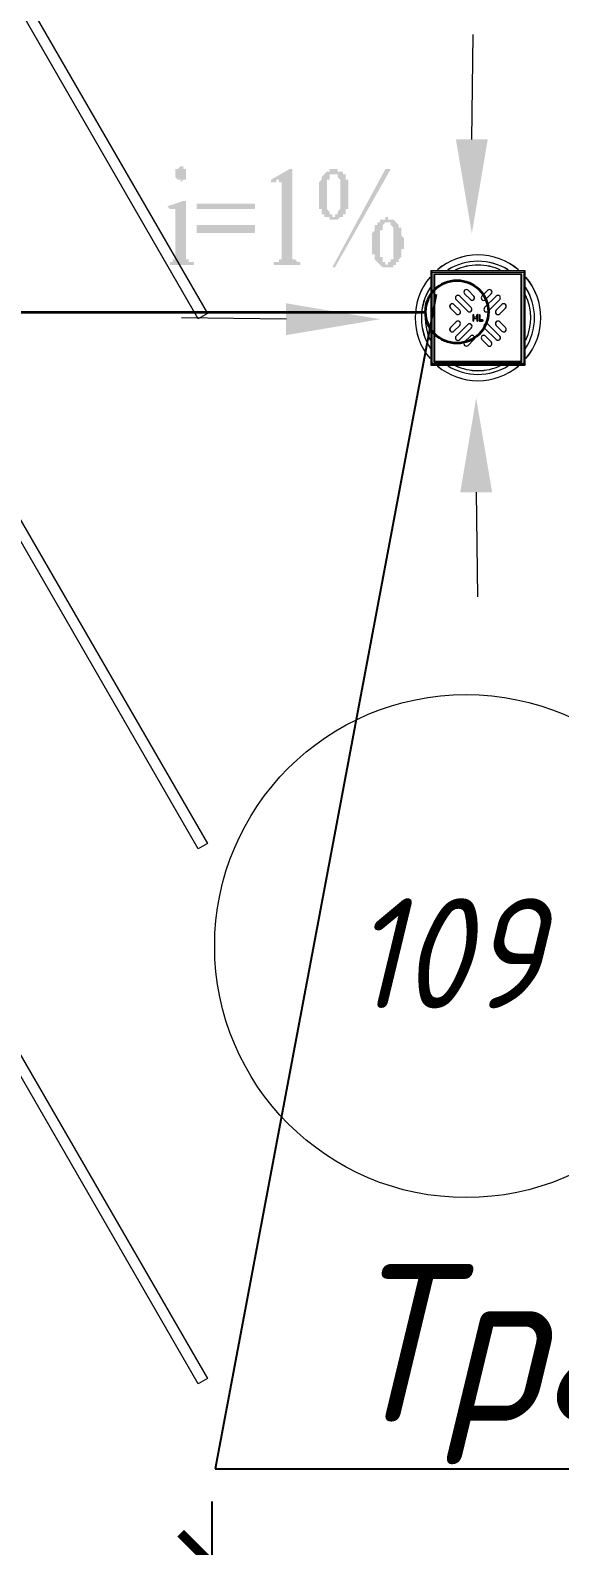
# Model space of a CAD drawing. Header units: millimetres. Extents: x -10178924 to 11692288, y -947381 to 58396.
# Drawn here: x 845521 to 846363, y -910419 to -908009 of the extents above; entities that cross this region are included whole.
import ezdxf
from ezdxf import colors
from ezdxf.entities.mleader import LeaderData, LeaderLine
from ezdxf.math import Vec2, Vec3

# ---------------------------------------------------------------- set-up
doc = ezdxf.new("R2010")
doc.units = ezdxf.units.MM
for name, color, linetype, lineweight in [('_0', 7, 'Continuous', 25), ('Medium Lines', 7, 'Continuous', 9), ('ВК_ К1', 24, 'Continuous', 35), ('Двери', 7, 'Continuous', 9), ('К1ку', 244, 'Continuous', 35), ('Сантехника', 7, 'Continuous', 18), ('Сантехнические приборы', 7, 'Continuous', 9), ('Трубопроводы', 7, 'Continuous', 18)]:
    doc.layers.add(name, color=color, linetype=linetype, lineweight=lineweight)
doc.layers.add('PDF _Марки помещений', color=5, linetype='Continuous')
doc.layers.add('ВК_Выноски', color=7, linetype='Continuous')
doc.styles.add('ISOCPEUR', font='isocpeui.ttf', dxfattribs={"width": 0.9})
doc.styles.add('Текст_М100', font='GOST_Common Italic.ttf', dxfattribs={"height": 250})
doc.dimstyles.new('Размеры_М100', dxfattribs={"dimtxt": 250, "dimasz": 100, "dimexe": 100, "dimexo": 100, "dimgap": 100, "dimtad": 1, "dimrnd": 5, "dimtxsty": 'Текст_М100', "dimblk": 'ARCHTICK', "dimcen": 250, "dimdle": 100, "dimadec": 0, "dimazin": 2, "dimtfac": 1, "dimtmove": 1, "dimatfit": 3, "dimfxl": 1, "dimarcsym": 0})

# ---------------------------------------------------------------- blocks, each defined once
blk = doc.blocks.new('_None')
blk = doc.blocks.new('СНП_Трап с  вертикальным выпуском_ с горизонтальным выпуском_HL - DN50-V261-Этаж 01_Пищеблок')
at = {"layer": 'Сантехника'}
for p, q in [((-75, 75), (-75, -75)), ((-72.9, 72.9), (-75, 75)), ((75, 75), (-75, 75)), ((-72.9, -72.9), (-72.9, 72.9)), ((-72.9, 72.9), (72.9, 72.9)), ((75, 75), (72.9, 72.9)), ((72.9, 72.9), (72.9, -72.9)), ((75, -75), (75, 75)), ((-70, 70), (-70, -70)), ((-70, 70), (70, 70)), ((69, 69), (-69, 69)), ((-69, 69), (-69, -69)), ((69, -69), (69, 69)), ((70, -70), (70, 70)), ((-70, -70), (70, -70)), ((-69, -69), (69, -69)), ((-75, -75), (-72.9, -72.9)), ((-75, -75), (75, -75)), ((72.9, -72.9), (-72.9, -72.9)), ((75, -75), (72.9, -72.9))]:
    blk.add_line(p, q, dxfattribs=at)
for radius, start, end in [(100, 90, 130), (100, 50, 90), (90, 90, 122.25), (84, 90, 115.3943), (90, 57.75, 90), (84, 64.6057, 90), (100, 139.6052, 220.3948), (90, 147.0711, 212.9289), (90, 327.0711, 32.9289), (100, 319.6052, 40.3948), (84, 154.5178, 204.8153), (84, 335.1847, 25.4822), (100, 230, 270), (90, 237.75, 270), (84, 244.6057, 270), (84, 270, 295.3943), (90, 270, 302.25), (100, 270, 310)]:
    blk.add_arc((0, 0), radius, start, end, dxfattribs=at)
at = {"layer": 'Трубопроводы'}
for p, q in [((-34.6, 29), (-16.3, 10.6)), ((-10.6, 16.3), (-29, 34.6)), ((-21.2, 38.2), (-12, 29)), ((-6.4, 34.6), (-15.6, 43.8)), ((15.6, 43.8), (6.4, 34.6)), ((29, 34.6), (10.6, 16.3)), ((12, 29), (21.2, 38.2)), ((16.3, 10.6), (34.6, 29)), ((-43.8, 15.6), (-34.6, 6.4)), ((-29, 12), (-38.2, 21.2)), ((38.2, 21.2), (29, 12)), ((34.6, 6.4), (43.8, 15.6)), ((-43.8, -15.6), (-34.6, -6.4)), ((-29, -12), (-38.2, -21.2)), ((-34.6, -29), (-16.3, -10.6)), ((-10.6, -16.3), (-29, -34.6)), ((29, -34.6), (10.6, -16.3)), ((16.3, -10.6), (34.6, -29)), ((38.2, -21.2), (29, -12)), ((34.6, -6.4), (43.8, -15.6)), ((-21.2, -38.2), (-12, -29)), ((-6.4, -34.6), (-15.6, -43.8)), ((15.6, -43.8), (6.4, -34.6)), ((12, -29), (21.2, -38.2))]:
    blk.add_line(p, q, dxfattribs=at)
at = {"layer": 'Трубопроводы', "lineweight": 9}
for p, q in [((-8.2, 4.2), (-8.2, -4.3)), ((-6.4, 1.6), (-6.4, 4.2)), ((-2.7, 0.9), (-5.7, 0.9)), ((-1.9, 1.6), (-1.9, 4.2)), ((-0.2, -4.3), (-0.2, 4.2)), ((1.7, 4.2), (1.7, -4.3)), ((3.4, -2.5), (3.4, 4.2)), ((-6.4, -4.3), (-6.4, -1.6)), ((-5.7, -0.9), (-2.7, -0.9)), ((-1.9, -1.6), (-1.9, -4.3)), ((2.4, -5), (7.4, -5)), ((7.4, -3.2), (4.2, -3.2))]:
    blk.add_line(p, q, dxfattribs=at)
at = {"layer": 'Трубопроводы'}
for centre, start, end in [((-31.8, 31.8), 45, 225), ((-18.4, 41), 45, 225), ((-9.2, 31.8), 225, 45), ((9.2, 31.8), 135, 315), ((18.4, 41), 315, 135), ((31.8, 31.8), 315, 135), ((-41, 18.4), 45, 225), ((-31.8, 9.2), 225, 45), ((-13.4, 13.4), 225, 45), ((13.4, 13.4), 135, 315), ((31.8, 9.2), 135, 315), ((41, 18.4), 315, 135), ((-41, -18.4), 135, 315), ((-31.8, -9.2), 315, 135), ((-13.4, -13.4), 315, 135), ((13.4, -13.4), 45, 225), ((31.8, -9.2), 45, 225), ((41, -18.4), 225, 45), ((-31.8, -31.8), 135, 315), ((-18.4, -41), 135, 315), ((-9.2, -31.8), 315, 135), ((9.2, -31.8), 45, 225), ((18.4, -41), 225, 45), ((31.8, -31.8), 225, 45)]:
    blk.add_arc(centre, 4, start, end, dxfattribs=at)
at = {"layer": 'Трубопроводы', "lineweight": 9}
for centre, radius, start, end in [((-7.3, 4.2), 0.875, 0, 180), ((-5.7, 1.6), 0.75, 180, 270), ((-2.7, 1.6), 0.75, 270, 360), ((-1, 4.2), 0.875, 0, 180), ((2.5, 4.2), 0.875, 0, 180), ((-7.3, -4.3), 0.875, 180, 360), ((-5.7, -1.6), 0.75, 90, 180), ((-2.7, -1.6), 0.75, 0, 90), ((-1, -4.3), 0.875, 180, 360), ((2.4, -4.3), 0.75, 180, 270), ((4.2, -2.5), 0.75, 180, 270), ((7.4, -4.1), 0.875, 270, 90)]:
    blk.add_arc(centre, radius, start, end, dxfattribs=at)
blk = doc.blocks.new('_ArchTick')
at = {"color": 0, "linetype": 'ByBlock', "const_width": 0.15}
blk.add_lwpolyline([(-0.5, -0.5), (0.5, 0.5)], dxfattribs=at)
blk = doc.blocks.new('*D2464')
at = {"layer": '_0', "color": 0, "lineweight": -2, "ltscale": 0.1, "transparency": 16777216}
for p, q in [((12028.6, -38456.5), (12028.6, -36058.1)), ((11277.5, -36158.1), (12128.6, -36158.1)), ((11277.5, -38356.5), (12128.6, -38356.5))]:
    blk.add_line(p, q, dxfattribs=at)
at = {"layer": 'Defpoints', "color": 0, "ltscale": 0.1, "transparency": 16777216}
for p in [(11177.5, -36158.1), (12028.6, -36158.1), (11177.5, -38356.5)]:
    blk.add_point(p, dxfattribs=at)
at = {"layer": '_0', "color": 0, "lineweight": -2, "ltscale": 0.1, "transparency": 16777216, "xscale": 100, "yscale": 100, "zscale": 100}
for p, rotation in [((12028.6, -36158.1), 90), ((12028.6, -38356.5), 270)]:
    blk.add_blockref('_ArchTick', p, dxfattribs=dict(at, rotation=rotation))
at = {"layer": '_0', "color": 0, "lineweight": 9, "ltscale": 0.1, "transparency": 16777216, "insert": (11803.6, -37257.3), "char_height": 250, "attachment_point": 5, "rotation": 90, "style": 'Текст_М100'}
blk.add_mtext('2195', dxfattribs=at)
blk = doc.blocks.new('AC-Дверь-ОднопольнаяГОСТ 30970-2014 - ДПМ Оп Г 2000-700 Л с_т-3113739-1 этаж')
at = {"layer": 'Medium Lines'}
for p, q in [((-234.3, 330), (-242.7, 315.4)), ((-242.7, 315.4), (311.5, -4.6)), ((320, 10), (-234.3, 330)), ((-370, 10), (-370, -20)), ((-350, 10), (-370, 10)), ((-320, 10), (-350, 10)), ((-350, 10), (-350, -20)), ((-350, -20), (-350, 10)), ((-320, -10), (-320, 10)), ((311.5, -4.6), (320, 10)), ((350, 10), (320, 10)), ((320, 10), (320, -10)), ((350, -20), (350, 10)), ((370, 10), (350, 10)), ((350, 10), (350, -20)), ((370, -20), (370, 10)), ((-370, -20), (-350, -20)), ((-350, -20), (-310, -20)), ((-310, -10), (-320, -10)), ((-310, -20), (-310, -10)), ((320, -10), (310, -10)), ((310, -10), (310, -20)), ((310, -20), (350, -20)), ((350, -20), (370, -20))]:
    blk.add_line(p, q, dxfattribs=at)
blk = doc.blocks.new('A$Cad086cf1')
at = {"layer": 'Сантехнические приборы', "true_color": 0x636466, "transparency": 33554559}
h = blk.add_hatch(color=251, dxfattribs=at)
h.paths.add_polyline_path([(11978.554, -33934.21), (11982.787, -33934.21), (11982.787, -33938.444), (11982.787, -33938.444), (11987.021, -33938.444), (11987.021, -33938.444), (11987.021, -33942.677), (11987.021, -33942.677), (11987.021, -33946.91), (11987.021, -33946.91), (11987.021, -33951.144), (11987.021, -33951.144), (11987.021, -33955.377), (11982.787, -33955.377), (11982.787, -33955.377), (11982.787, -33955.377), (11978.554, -33959.61), (11978.554, -33959.61), (11978.554, -33955.377), (11974.321, -33955.377), (11974.321, -33955.377), (11974.321, -33955.377), (11974.321, -33955.377), (11970.087, -33951.144), (11970.087, -33951.144), (11970.087, -33946.91), (11970.087, -33946.91), (11970.087, -33946.91), (11970.087, -33942.677), (11970.087, -33942.677), (11970.087, -33938.444), (11974.321, -33938.444), (11974.321, -33938.444), (11974.321, -33938.444), (11974.321, -33938.444), (11978.554, -33934.21), (11978.554, -33934.21)], flags=0)
h.paths.add_polyline_path([(11987.021, -33989.244), (11987.021, -34065.444), (11987.021, -34069.678), (11987.021, -34073.911), (11987.021, -34073.911), (11987.021, -34078.145), (11987.021, -34078.145), (11987.021, -34078.145), (11987.021, -34082.378), (11991.254, -34082.378), (11991.254, -34082.378), (11991.254, -34086.611), (11991.254, -34086.611), (11995.487, -34086.611), (11995.487, -34086.611), (11999.721, -34086.611), (11999.721, -34090.845), (11961.62, -34090.845), (11961.62, -34086.611), (11961.62, -34086.611), (11965.854, -34086.611), (11965.854, -34086.611), (11965.854, -34082.378), (11965.854, -34082.378), (11970.087, -34082.378), (11970.087, -34082.378), (11970.087, -34078.145), (11970.087, -34078.145), (11970.087, -34078.145), (11970.087, -34073.911), (11970.087, -34073.911), (11970.087, -34069.678), (11970.087, -34065.444), (11970.087, -34027.344), (11970.087, -34027.344), (11970.087, -34023.111), (11970.087, -34018.877), (11970.087, -34018.877), (11970.087, -34014.644), (11970.087, -34014.644), (11970.087, -34010.411), (11970.087, -34010.411), (11970.087, -34010.411), (11970.087, -34006.177), (11970.087, -34006.177), (11970.087, -34001.944), (11970.087, -34001.944), (11965.854, -34001.944), (11965.854, -34001.944), (11965.854, -34001.944), (11965.854, -34001.944), (11961.62, -34001.944), (11961.62, -34001.944), (11961.62, -34001.944), (11957.387, -33997.711), (11982.787, -33989.244)], flags=0)
blk.add_hatch(color=251, dxfattribs=at).paths.add_polyline_path([(12122.488, -33955.377), (12152.122, -33938.444), (12156.355, -33938.444), (12156.355, -34065.444), (12156.355, -34065.444), (12156.355, -34069.678), (12156.355, -34073.911), (12156.355, -34073.911), (12156.355, -34078.145), (12156.355, -34078.145), (12156.355, -34078.145), (12156.355, -34082.378), (12156.355, -34082.378), (12160.588, -34082.378), (12160.588, -34082.378), (12160.588, -34082.378), (12164.822, -34086.611), (12164.822, -34086.611), (12164.822, -34086.611), (12169.055, -34086.611), (12169.055, -34086.611), (12169.055, -34090.845), (12126.722, -34090.845), (12126.722, -34086.611), (12126.722, -34086.611), (12130.955, -34086.611), (12130.955, -34086.611), (12135.188, -34086.611), (12135.188, -34082.378), (12135.188, -34082.378), (12135.188, -34082.378), (12139.422, -34082.378), (12139.422, -34082.378), (12139.422, -34078.145), (12139.422, -34078.145), (12139.422, -34078.145), (12139.422, -34073.911), (12139.422, -34073.911), (12139.422, -34069.678), (12139.422, -34069.678), (12139.422, -34065.444), (12139.422, -34065.444), (12139.422, -33985.011), (12139.422, -33980.777), (12139.422, -33976.544), (12139.422, -33976.544), (12139.422, -33972.311), (12139.422, -33972.311), (12139.422, -33968.077), (12139.422, -33968.077), (12139.422, -33963.844), (12139.422, -33963.844), (12139.422, -33963.844), (12139.422, -33959.61), (12139.422, -33959.61), (12139.422, -33959.61), (12135.188, -33959.61), (12135.188, -33955.377), (12135.188, -33955.377), (12130.955, -33955.377), (12130.955, -33959.61), (12130.955, -33959.61), (12126.722, -33959.61), (12126.722, -33959.61), (12122.488, -33959.61)])
h = blk.add_hatch(color=251, dxfattribs=at)
h.paths.add_polyline_path([(12312.989, -33938.444), (12224.089, -34095.078), (12219.855, -34095.078), (12304.523, -33938.444)], flags=0)
h.paths.add_polyline_path([(12224.089, -33938.444), (12224.089, -33938.444), (12224.089, -33938.444), (12228.322, -33938.444), (12228.322, -33942.677), (12232.556, -33942.677), (12232.556, -33942.677), (12232.556, -33942.677), (12236.789, -33942.677), (12236.789, -33946.91), (12236.789, -33946.91), (12241.022, -33946.91), (12241.022, -33951.144), (12241.022, -33951.144), (12241.022, -33955.377), (12241.022, -33955.377), (12245.256, -33955.377), (12245.256, -33959.61), (12245.256, -33959.61), (12245.256, -33963.844), (12245.256, -33963.844), (12245.256, -33968.077), (12245.256, -33968.077), (12245.256, -33972.311), (12245.256, -33972.311), (12245.256, -33976.544), (12245.256, -33976.544), (12245.256, -33980.777), (12245.256, -33980.777), (12245.256, -33985.011), (12245.256, -33985.011), (12245.256, -33989.244), (12245.256, -33993.477), (12245.256, -33993.477), (12245.256, -33997.711), (12245.256, -33997.711), (12245.256, -33997.711), (12245.256, -34001.944), (12241.022, -34001.944), (12241.022, -34006.177), (12241.022, -34006.177), (12241.022, -34006.177), (12241.022, -34010.411), (12236.789, -34010.411), (12236.789, -34010.411), (12236.789, -34014.644), (12232.556, -34014.644), (12232.556, -34014.644), (12232.556, -34014.644), (12228.322, -34018.877), (12228.322, -34018.877), (12228.322, -34018.877), (12224.089, -34018.877), (12224.089, -34018.877), (12224.089, -34018.877), (12219.855, -34018.877), (12219.855, -34018.877), (12215.622, -34018.877), (12215.622, -34018.877), (12215.622, -34014.644), (12211.389, -34014.644), (12211.389, -34014.644), (12211.389, -34014.644), (12207.155, -34014.644), (12207.155, -34010.411), (12207.155, -34010.411), (12202.922, -34010.411), (12202.922, -34006.177), (12202.922, -34006.177), (12202.922, -34001.944), (12202.922, -34001.944), (12198.689, -34001.944), (12198.689, -33997.711), (12198.689, -33997.711), (12198.689, -33993.477), (12198.689, -33993.477), (12198.689, -33989.244), (12198.689, -33989.244), (12198.689, -33985.011), (12198.689, -33985.011), (12198.689, -33980.777), (12198.689, -33980.777), (12198.689, -33976.544), (12198.689, -33976.544), (12198.689, -33972.311), (12198.689, -33972.311), (12198.689, -33968.077), (12198.689, -33968.077), (12198.689, -33963.844), (12198.689, -33963.844), (12198.689, -33959.61), (12198.689, -33959.61), (12202.922, -33955.377), (12202.922, -33955.377), (12202.922, -33951.144), (12202.922, -33951.144), (12207.155, -33946.91), (12207.155, -33946.91), (12207.155, -33946.91), (12211.389, -33942.677), (12211.389, -33942.677), (12211.389, -33942.677), (12215.622, -33942.677), (12215.622, -33942.677), (12215.622, -33938.444), (12219.855, -33938.444), (12219.855, -33938.444), (12219.855, -33938.444), (12224.089, -33938.444)], flags=0)
h.paths.add_polyline_path([(12224.089, -33946.91), (12219.855, -33946.91), (12219.855, -33946.91), (12219.855, -33946.91), (12215.622, -33946.91), (12215.622, -33951.144), (12215.622, -33951.144), (12215.622, -33951.144), (12215.622, -33955.377), (12211.389, -33955.377), (12211.389, -33955.377), (12211.389, -33959.61), (12211.389, -33959.61), (12211.389, -33963.844), (12211.389, -33963.844), (12211.389, -33968.077), (12211.389, -33972.311), (12211.389, -33972.311), (12211.389, -33976.544), (12211.389, -33980.777), (12211.389, -33980.777), (12211.389, -33985.011), (12211.389, -33989.244), (12211.389, -33989.244), (12211.389, -33993.477), (12211.389, -33993.477), (12211.389, -33997.711), (12211.389, -33997.711), (12211.389, -33997.711), (12211.389, -34001.944), (12211.389, -34001.944), (12215.622, -34006.177), (12215.622, -34006.177), (12215.622, -34006.177), (12215.622, -34010.411), (12215.622, -34010.411), (12215.622, -34010.411), (12219.855, -34010.411), (12219.855, -34014.644), (12224.089, -34014.644), (12224.089, -34014.644), (12224.089, -34010.411), (12228.322, -34010.411), (12228.322, -34010.411), (12228.322, -34006.177), (12228.322, -34006.177), (12228.322, -34006.177), (12228.322, -34006.177), (12232.556, -34001.944), (12232.556, -34001.944), (12232.556, -33997.711), (12232.556, -33997.711), (12232.556, -33993.477), (12232.556, -33993.477), (12232.556, -33989.244), (12232.556, -33989.244), (12232.556, -33985.011), (12232.556, -33985.011), (12232.556, -33980.777), (12232.556, -33980.777), (12232.556, -33976.544), (12232.556, -33972.311), (12232.556, -33972.311), (12232.556, -33968.077), (12232.556, -33968.077), (12232.556, -33963.844), (12232.556, -33963.844), (12232.556, -33959.61), (12232.556, -33959.61), (12232.556, -33955.377), (12232.556, -33955.377), (12228.322, -33951.144), (12228.322, -33951.144), (12228.322, -33951.144), (12228.322, -33946.91), (12228.322, -33946.91), (12224.089, -33946.91), (12224.089, -33946.91), (12224.089, -33946.91), (12224.089, -33946.91)], flags=0)
h.paths.add_polyline_path([(12308.756, -34014.644), (12308.756, -34014.644), (12308.756, -34018.877), (12312.989, -34018.877), (12312.989, -34018.877), (12317.223, -34018.877), (12317.223, -34018.877), (12317.223, -34018.877), (12321.456, -34023.111), (12321.456, -34023.111), (12321.456, -34023.111), (12325.689, -34027.344), (12325.689, -34027.344), (12325.689, -34027.344), (12325.689, -34031.578), (12329.923, -34031.578), (12329.923, -34035.811), (12329.923, -34035.811), (12329.923, -34035.811), (12329.923, -34040.044), (12329.923, -34040.044), (12329.923, -34044.278), (12329.923, -34044.278), (12334.156, -34048.511), (12334.156, -34048.511), (12334.156, -34052.744), (12334.156, -34056.978), (12334.156, -34056.978), (12334.156, -34056.978), (12334.156, -34061.211), (12334.156, -34065.444), (12329.923, -34065.444), (12329.923, -34069.678), (12329.923, -34069.678), (12329.923, -34073.911), (12329.923, -34073.911), (12329.923, -34078.145), (12329.923, -34078.145), (12329.923, -34078.145), (12325.689, -34082.378), (12325.689, -34082.378), (12325.689, -34086.611), (12325.689, -34086.611), (12325.689, -34086.611), (12321.456, -34086.611), (12321.456, -34090.845), (12321.456, -34090.845), (12317.223, -34090.845), (12317.223, -34095.078), (12317.223, -34095.078), (12312.989, -34095.078), (12312.989, -34095.078), (12308.756, -34095.078), (12308.756, -34095.078), (12308.756, -34095.078), (12304.523, -34095.078), (12304.523, -34095.078), (12304.523, -34095.078), (12300.289, -34095.078), (12300.289, -34095.078), (12296.056, -34090.845), (12296.056, -34090.845), (12296.056, -34090.845), (12296.056, -34090.845), (12291.823, -34086.611), (12291.823, -34086.611), (12291.823, -34086.611), (12287.589, -34082.378), (12287.589, -34082.378), (12287.589, -34078.145), (12287.589, -34078.145), (12287.589, -34078.145), (12287.589, -34073.911), (12283.356, -34073.911), (12283.356, -34069.678), (12283.356, -34069.678), (12283.356, -34065.444), (12283.356, -34065.444), (12283.356, -34061.211), (12283.356, -34061.211), (12283.356, -34056.978), (12283.356, -34056.978), (12283.356, -34052.744), (12283.356, -34052.744), (12283.356, -34048.511), (12283.356, -34048.511), (12283.356, -34044.278), (12283.356, -34044.278), (12283.356, -34040.044), (12283.356, -34040.044), (12287.589, -34035.811), (12287.589, -34035.811), (12287.589, -34031.578), (12287.589, -34031.578), (12287.589, -34027.344), (12291.823, -34027.344), (12291.823, -34027.344), (12291.823, -34023.111), (12291.823, -34023.111), (12296.056, -34023.111), (12296.056, -34023.111), (12296.056, -34018.877), (12300.289, -34018.877), (12300.289, -34018.877), (12300.289, -34018.877), (12304.523, -34018.877), (12304.523, -34014.644), (12308.756, -34014.644), (12308.756, -34014.644)], flags=0)
h.paths.add_polyline_path([(12308.756, -34023.111), (12304.523, -34023.111), (12304.523, -34023.111), (12304.523, -34023.111), (12300.289, -34027.344), (12300.289, -34027.344), (12300.289, -34027.344), (12300.289, -34027.344), (12300.289, -34031.578), (12300.289, -34031.578), (12300.289, -34035.811), (12296.056, -34035.811), (12296.056, -34035.811), (12296.056, -34040.044), (12296.056, -34040.044), (12296.056, -34044.278), (12296.056, -34048.511), (12296.056, -34048.511), (12296.056, -34052.744), (12296.056, -34056.978), (12296.056, -34056.978), (12296.056, -34061.211), (12296.056, -34061.211), (12296.056, -34065.444), (12296.056, -34069.678), (12296.056, -34069.678), (12296.056, -34073.911), (12296.056, -34073.911), (12296.056, -34078.145), (12300.289, -34078.145), (12300.289, -34078.145), (12300.289, -34082.378), (12300.289, -34082.378), (12300.289, -34082.378), (12300.289, -34086.611), (12304.523, -34086.611), (12304.523, -34086.611), (12304.523, -34090.845), (12308.756, -34090.845), (12308.756, -34090.845), (12308.756, -34090.845), (12308.756, -34086.611), (12312.989, -34086.611), (12312.989, -34086.611), (12312.989, -34082.378), (12312.989, -34082.378), (12317.223, -34082.378), (12317.223, -34082.378), (12317.223, -34078.145), (12317.223, -34078.145), (12317.223, -34073.911), (12317.223, -34073.911), (12317.223, -34069.678), (12317.223, -34069.678), (12317.223, -34065.444), (12317.223, -34065.444), (12317.223, -34061.211), (12317.223, -34056.978), (12317.223, -34056.978), (12317.223, -34052.744), (12317.223, -34048.511), (12317.223, -34048.511), (12317.223, -34044.278), (12317.223, -34044.278), (12317.223, -34040.044), (12317.223, -34040.044), (12317.223, -34035.811), (12317.223, -34035.811), (12317.223, -34031.578), (12317.223, -34031.578), (12317.223, -34031.578), (12312.989, -34027.344), (12312.989, -34027.344), (12312.989, -34027.344), (12312.989, -34023.111), (12312.989, -34023.111), (12308.756, -34023.111), (12308.756, -34023.111), (12308.756, -34023.111)], flags=0)
at = {"layer": 'PDF _Марки помещений', "color": 251, "lineweight": 9, "true_color": 0x636466, "transparency": 33554687}
blk.add_circle((12432.859, -35174.434), 400.063, dxfattribs=at)
at = {"layer": 'Сантехника', "color": 251, "true_color": 0x636466, "transparency": 33554687}
for p, q in [((12376.751, -34100.156), (12376.751, -34250.156)), ((12378.867, -34102.272), (12376.751, -34100.156)), ((12526.751, -34100.156), (12376.751, -34100.156)), ((12378.867, -34248.04), (12378.867, -34102.272)), ((12378.867, -34102.272), (12524.636, -34102.272)), ((12381.751, -34105.156), (12381.751, -34245.156)), ((12381.751, -34105.156), (12521.751, -34105.156)), ((12521.751, -34245.156), (12521.751, -34105.156)), ((12526.751, -34100.156), (12524.636, -34102.272)), ((12524.636, -34102.272), (12524.636, -34248.04)), ((12526.751, -34250.156), (12526.751, -34100.156)), ((12520.751, -34106.156), (12382.751, -34106.156)), ((12382.751, -34106.156), (12382.751, -34244.156)), ((12520.751, -34244.156), (12520.751, -34106.156)), ((12376.751, -34250.156), (12378.867, -34248.04)), ((12376.751, -34250.156), (12526.751, -34250.156)), ((12524.636, -34248.04), (12378.867, -34248.04)), ((12381.751, -34245.156), (12521.751, -34245.156)), ((12382.751, -34244.156), (12520.751, -34244.156)), ((12526.751, -34250.156), (12524.636, -34248.04))]:
    blk.add_line(p, q, dxfattribs=at)
for radius, start, end in [(100, 90, 130), (100, 50, 90), (90, 90, 122.249975), (84, 90, 115.394295), (90, 57.750025, 90), (84, 64.605705, 90), (100, 139.605219, 220.394781), (90, 147.071099, 212.928901), (90, 327.071099, 32.928901), (100, 319.605219, 40.394781), (84, 154.517799, 204.815256), (84, 335.184744, 25.482201), (100, 230, 270), (90, 237.750025, 270), (84, 244.605705, 270), (84, 270, 295.394295), (90, 270, 302.249975), (100, 270, 310)]:
    blk.add_arc((12451.751, -34175.156), radius, start, end, dxfattribs=at)
at = {"layer": 'Сантехнические приборы', "color": 251, "true_color": 0x636466, "transparency": 33554687}
for p, q in [((12441.985, -33891.265), (12444.094, -33724.655)), ((12146.49, -34177.347), (11979.881, -34175.238)), ((12448.896, -34452.485), (12451.005, -34619.094))]:
    blk.add_line(p, q, dxfattribs=at)
at = {"layer": 'Сантехнические приборы', "color": 251, "true_color": 0x636466, "transparency": 33554559}
for points in [[(12467.292, -33891.265), (12441.985, -34041.002), (12416.677, -33891.265)], [(12003.954, -33993.477), (12097.088, -33993.477), (12003.954, -34001.944), (12097.088, -34001.944)], [(12003.954, -34027.344), (12097.088, -34027.344), (12003.954, -34040.044), (12097.088, -34040.044)], [(12146.49, -34152.039), (12296.228, -34177.347), (12146.49, -34202.655)], [(12474.204, -34452.485), (12448.896, -34302.747), (12423.589, -34452.485)]]:
    blk.add_solid(points, dxfattribs=at)
at = {"layer": 'Трубопроводы', "color": 251, "true_color": 0x636466, "transparency": 33554687}
for p, q in [((12422.76, -34163.135), (12413.57, -34153.945)), ((12417.106, -34146.167), (12435.488, -34164.549)), ((12441.145, -34158.892), (12422.762, -34140.51)), ((12430.541, -34136.974), (12439.731, -34146.164)), ((12445.387, -34140.508), (12436.197, -34131.317)), ((12467.305, -34131.317), (12458.115, -34140.508)), ((12480.74, -34140.51), (12462.358, -34158.892)), ((12463.772, -34146.164), (12472.962, -34136.974)), ((12468.015, -34164.549), (12486.397, -34146.167)), ((12489.933, -34153.945), (12480.743, -34163.135)), ((12407.913, -34159.602), (12417.103, -34168.792)), ((12486.4, -34168.792), (12495.59, -34159.602)), ((12407.913, -34190.71), (12417.103, -34181.52)), ((12422.76, -34187.177), (12413.57, -34196.367)), ((12417.106, -34204.145), (12435.488, -34185.762)), ((12441.145, -34191.419), (12422.762, -34209.802)), ((12480.74, -34209.802), (12462.358, -34191.419)), ((12468.015, -34185.762), (12486.397, -34204.145)), ((12489.933, -34196.367), (12480.743, -34187.177)), ((12486.4, -34181.52), (12495.59, -34190.71)), ((12430.541, -34213.337), (12439.731, -34204.147)), ((12445.387, -34209.804), (12436.197, -34218.994)), ((12467.305, -34218.994), (12458.115, -34209.804)), ((12463.772, -34204.147), (12472.962, -34213.337))]:
    blk.add_line(p, q, dxfattribs=at)
at = {"layer": 'Трубопроводы', "color": 251, "lineweight": 9, "true_color": 0x636466, "transparency": 33554687}
for p, q in [((12443.601, -34170.906), (12443.601, -34179.406)), ((12445.351, -34173.531), (12445.351, -34170.906)), ((12445.351, -34179.406), (12445.351, -34176.781)), ((12449.101, -34174.281), (12446.101, -34174.281)), ((12446.101, -34176.031), (12449.101, -34176.031)), ((12449.851, -34173.531), (12449.851, -34170.906)), ((12449.851, -34176.781), (12449.851, -34179.406)), ((12451.601, -34179.406), (12451.601, -34170.906)), ((12453.401, -34170.906), (12453.401, -34179.406)), ((12455.151, -34177.656), (12455.151, -34170.906)), ((12454.151, -34180.156), (12459.151, -34180.156)), ((12459.151, -34178.406), (12455.901, -34178.406))]:
    blk.add_line(p, q, dxfattribs=at)
at = {"layer": 'Трубопроводы', "color": 251, "true_color": 0x636466, "transparency": 33554687}
for centre, start, end in [((12433.369, -34134.146), 45, 225), ((12470.134, -34134.146), 315, 135), ((12410.742, -34156.773), 45, 225), ((12419.934, -34143.338), 45, 225), ((12442.559, -34143.336), 225, 45), ((12460.944, -34143.336), 135, 315), ((12483.569, -34143.338), 315, 135), ((12492.761, -34156.773), 315, 135), ((12419.932, -34165.963), 225, 45), ((12438.316, -34161.721), 225, 45), ((12465.186, -34161.721), 135, 315), ((12483.571, -34165.963), 135, 315), ((12410.742, -34193.538), 135, 315), ((12419.932, -34184.348), 315, 135), ((12438.316, -34188.591), 315, 135), ((12465.186, -34188.591), 45, 225), ((12483.571, -34184.348), 45, 225), ((12492.761, -34193.538), 225, 45), ((12419.934, -34206.973), 135, 315), ((12433.369, -34216.166), 135, 315), ((12442.559, -34206.976), 315, 135), ((12460.944, -34206.976), 45, 225), ((12470.134, -34216.166), 225, 45), ((12483.569, -34206.973), 225, 45)]:
    blk.add_arc(centre, 4, start, end, dxfattribs=at)
at = {"layer": 'Трубопроводы', "color": 251, "lineweight": 9, "true_color": 0x636466, "transparency": 33554687}
for centre, radius, start, end in [((12444.476, -34170.906), 0.875, 0, 180), ((12446.101, -34173.531), 0.75, 180, 270), ((12446.101, -34176.781), 0.75, 90, 180), ((12449.101, -34173.531), 0.75, 270, 0), ((12449.101, -34176.781), 0.75, 0, 90), ((12450.726, -34170.906), 0.875, 0, 180), ((12454.276, -34170.906), 0.875, 0, 180), ((12455.901, -34177.656), 0.75, 180, 270), ((12444.476, -34179.406), 0.875, 180, 0), ((12450.726, -34179.406), 0.875, 180, 0), ((12454.151, -34179.406), 0.75, 180, 270), ((12459.151, -34179.281), 0.875, 270, 90)]:
    blk.add_arc(centre, radius, start, end, dxfattribs=at)
at = {"layer": 'Двери', "color": 251, "true_color": 0x636466, "transparency": 33554687, "xscale": -1, "rotation": 270}
for p in [(11691.199, -33933.919), (11691.199, -34776.974), (11691.199, -35628.117)]:
    blk.add_blockref('AC-Дверь-ОднопольнаяГОСТ 30970-2014 - ДПМ Оп Г 2000-700 Л с_т-3113739-1 этаж', p, dxfattribs=at)
at = {"layer": 'PDF _Марки помещений', "color": 251, "lineweight": 9, "true_color": 0x636466, "transparency": 33554687, "insert": (12249.759, -35273.411), "char_height": 175, "attachment_point": 7, "style": 'ISOCPEUR'}
blk.add_mtext('109', dxfattribs=at)
at = {"layer": '_0', "color": 251, "lineweight": 9, "ltscale": 0.1, "true_color": 0x636466, "transparency": 33554687}
dim = blk.add_linear_dim(base=(12028.617, -36158.117), p1=(11177.468, -38356.478), p2=(11177.468, -36158.117), angle=90, text='2195', dimstyle='Размеры_М100', dxfattribs=at)
dim.commit()
dim.dimension.update_dxf_attribs({"geometry": '*D2464', "text_midpoint": (11803.617, -37257.298)})

msp = doc.modelspace()

# ---------------------------------------------------------------- hatches: boundary and pattern name
at = {"layer": 'Сантехнические приборы', "true_color": 0x535353, "transparency": 33554559}
h = msp.add_hatch(color=251, dxfattribs=at)
h.paths.add_polyline_path([(845760, -908224.9), (845764.3, -908224.9), (845764.3, -908229.2), (845764.3, -908229.2), (845768.5, -908229.2), (845768.5, -908229.2), (845768.5, -908233.4), (845768.5, -908233.4), (845768.5, -908237.6), (845768.5, -908237.6), (845768.5, -908241.9), (845768.5, -908241.9), (845768.5, -908246.1), (845764.3, -908246.1), (845764.3, -908246.1), (845764.3, -908246.1), (845760, -908250.3), (845760, -908250.3), (845760, -908246.1), (845755.8, -908246.1), (845755.8, -908246.1), (845755.8, -908246.1), (845755.8, -908246.1), (845751.6, -908241.9), (845751.6, -908241.9), (845751.6, -908237.6), (845751.6, -908237.6), (845751.6, -908237.6), (845751.6, -908233.4), (845751.6, -908233.4), (845751.6, -908229.2), (845755.8, -908229.2), (845755.8, -908229.2), (845755.8, -908229.2), (845755.8, -908229.2), (845760, -908224.9), (845760, -908224.9)], flags=0)
h.paths.add_polyline_path([(845768.5, -908280), (845768.5, -908356.2), (845768.5, -908360.4), (845768.5, -908364.6), (845768.5, -908364.6), (845768.5, -908368.9), (845768.5, -908368.9), (845768.5, -908368.9), (845768.5, -908373.1), (845772.7, -908373.1), (845772.7, -908373.1), (845772.7, -908377.3), (845772.7, -908377.3), (845777, -908377.3), (845777, -908377.3), (845781.2, -908377.3), (845781.2, -908381.6), (845743.1, -908381.6), (845743.1, -908377.3), (845743.1, -908377.3), (845747.3, -908377.3), (845747.3, -908377.3), (845747.3, -908373.1), (845747.3, -908373.1), (845751.6, -908373.1), (845751.6, -908373.1), (845751.6, -908368.9), (845751.6, -908368.9), (845751.6, -908368.9), (845751.6, -908364.6), (845751.6, -908364.6), (845751.6, -908360.4), (845751.6, -908356.2), (845751.6, -908318.1), (845751.6, -908318.1), (845751.6, -908313.8), (845751.6, -908309.6), (845751.6, -908309.6), (845751.6, -908305.4), (845751.6, -908305.4), (845751.6, -908301.1), (845751.6, -908301.1), (845751.6, -908301.1), (845751.6, -908296.9), (845751.6, -908296.9), (845751.6, -908292.7), (845751.6, -908292.7), (845747.3, -908292.7), (845747.3, -908292.7), (845747.3, -908292.7), (845747.3, -908292.7), (845743.1, -908292.7), (845743.1, -908292.7), (845743.1, -908292.7), (845738.9, -908288.4), (845764.3, -908280)], flags=0)
msp.add_hatch(color=251, dxfattribs=at).paths.add_polyline_path([(845904, -908246.1), (845933.6, -908229.2), (845937.8, -908229.2), (845937.8, -908356.2), (845937.8, -908356.2), (845937.8, -908360.4), (845937.8, -908364.6), (845937.8, -908364.6), (845937.8, -908368.9), (845937.8, -908368.9), (845937.8, -908368.9), (845937.8, -908373.1), (845937.8, -908373.1), (845942.1, -908373.1), (845942.1, -908373.1), (845942.1, -908373.1), (845946.3, -908377.3), (845946.3, -908377.3), (845946.3, -908377.3), (845950.5, -908377.3), (845950.5, -908377.3), (845950.5, -908381.6), (845908.2, -908381.6), (845908.2, -908377.3), (845908.2, -908377.3), (845912.4, -908377.3), (845912.4, -908377.3), (845916.7, -908377.3), (845916.7, -908373.1), (845916.7, -908373.1), (845916.7, -908373.1), (845920.9, -908373.1), (845920.9, -908373.1), (845920.9, -908368.9), (845920.9, -908368.9), (845920.9, -908368.9), (845920.9, -908364.6), (845920.9, -908364.6), (845920.9, -908360.4), (845920.9, -908360.4), (845920.9, -908356.2), (845920.9, -908356.2), (845920.9, -908275.7), (845920.9, -908271.5), (845920.9, -908267.3), (845920.9, -908267.3), (845920.9, -908263), (845920.9, -908263), (845920.9, -908258.8), (845920.9, -908258.8), (845920.9, -908254.6), (845920.9, -908254.6), (845920.9, -908254.6), (845920.9, -908250.3), (845920.9, -908250.3), (845920.9, -908250.3), (845916.7, -908250.3), (845916.7, -908246.1), (845916.7, -908246.1), (845912.4, -908246.1), (845912.4, -908250.3), (845912.4, -908250.3), (845908.2, -908250.3), (845908.2, -908250.3), (845904, -908250.3)])
h = msp.add_hatch(color=251, dxfattribs=at)
h.paths.add_polyline_path([(846094.5, -908229.2), (846005.6, -908385.8), (846001.3, -908385.8), (846086, -908229.2)], flags=0)
h.paths.add_polyline_path([(846005.6, -908229.2), (846005.6, -908229.2), (846005.6, -908229.2), (846009.8, -908229.2), (846009.8, -908233.4), (846014, -908233.4), (846014, -908233.4), (846014, -908233.4), (846018.3, -908233.4), (846018.3, -908237.6), (846018.3, -908237.6), (846022.5, -908237.6), (846022.5, -908241.9), (846022.5, -908241.9), (846022.5, -908246.1), (846022.5, -908246.1), (846026.7, -908246.1), (846026.7, -908250.3), (846026.7, -908250.3), (846026.7, -908254.6), (846026.7, -908254.6), (846026.7, -908258.8), (846026.7, -908258.8), (846026.7, -908263), (846026.7, -908263), (846026.7, -908267.3), (846026.7, -908267.3), (846026.7, -908271.5), (846026.7, -908271.5), (846026.7, -908275.7), (846026.7, -908275.7), (846026.7, -908280), (846026.7, -908284.2), (846026.7, -908284.2), (846026.7, -908288.4), (846026.7, -908288.4), (846026.7, -908288.4), (846026.7, -908292.7), (846022.5, -908292.7), (846022.5, -908296.9), (846022.5, -908296.9), (846022.5, -908296.9), (846022.5, -908301.1), (846018.3, -908301.1), (846018.3, -908301.1), (846018.3, -908305.4), (846014, -908305.4), (846014, -908305.4), (846014, -908305.4), (846009.8, -908309.6), (846009.8, -908309.6), (846009.8, -908309.6), (846005.6, -908309.6), (846005.6, -908309.6), (846005.6, -908309.6), (846001.3, -908309.6), (846001.3, -908309.6), (845997.1, -908309.6), (845997.1, -908309.6), (845997.1, -908305.4), (845992.9, -908305.4), (845992.9, -908305.4), (845992.9, -908305.4), (845988.6, -908305.4), (845988.6, -908301.1), (845988.6, -908301.1), (845984.4, -908301.1), (845984.4, -908296.9), (845984.4, -908296.9), (845984.4, -908292.7), (845984.4, -908292.7), (845980.2, -908292.7), (845980.2, -908288.4), (845980.2, -908288.4), (845980.2, -908284.2), (845980.2, -908284.2), (845980.2, -908280), (845980.2, -908280), (845980.2, -908275.7), (845980.2, -908275.7), (845980.2, -908271.5), (845980.2, -908271.5), (845980.2, -908267.3), (845980.2, -908267.3), (845980.2, -908263), (845980.2, -908263), (845980.2, -908258.8), (845980.2, -908258.8), (845980.2, -908254.6), (845980.2, -908254.6), (845980.2, -908250.3), (845980.2, -908250.3), (845984.4, -908246.1), (845984.4, -908246.1), (845984.4, -908241.9), (845984.4, -908241.9), (845988.6, -908237.6), (845988.6, -908237.6), (845988.6, -908237.6), (845992.9, -908233.4), (845992.9, -908233.4), (845992.9, -908233.4), (845997.1, -908233.4), (845997.1, -908233.4), (845997.1, -908229.2), (846001.3, -908229.2), (846001.3, -908229.2), (846001.3, -908229.2), (846005.6, -908229.2)], flags=0)
h.paths.add_polyline_path([(846005.6, -908237.6), (846001.3, -908237.6), (846001.3, -908237.6), (846001.3, -908237.6), (845997.1, -908237.6), (845997.1, -908241.9), (845997.1, -908241.9), (845997.1, -908241.9), (845997.1, -908246.1), (845992.9, -908246.1), (845992.9, -908246.1), (845992.9, -908250.3), (845992.9, -908250.3), (845992.9, -908254.6), (845992.9, -908254.6), (845992.9, -908258.8), (845992.9, -908263), (845992.9, -908263), (845992.9, -908267.3), (845992.9, -908271.5), (845992.9, -908271.5), (845992.9, -908275.7), (845992.9, -908280), (845992.9, -908280), (845992.9, -908284.2), (845992.9, -908284.2), (845992.9, -908288.4), (845992.9, -908288.4), (845992.9, -908288.4), (845992.9, -908292.7), (845992.9, -908292.7), (845997.1, -908296.9), (845997.1, -908296.9), (845997.1, -908296.9), (845997.1, -908301.1), (845997.1, -908301.1), (845997.1, -908301.1), (846001.3, -908301.1), (846001.3, -908305.4), (846005.6, -908305.4), (846005.6, -908305.4), (846005.6, -908301.1), (846009.8, -908301.1), (846009.8, -908301.1), (846009.8, -908296.9), (846009.8, -908296.9), (846009.8, -908296.9), (846009.8, -908296.9), (846014, -908292.7), (846014, -908292.7), (846014, -908288.4), (846014, -908288.4), (846014, -908284.2), (846014, -908284.2), (846014, -908280), (846014, -908280), (846014, -908275.7), (846014, -908275.7), (846014, -908271.5), (846014, -908271.5), (846014, -908267.3), (846014, -908263), (846014, -908263), (846014, -908258.8), (846014, -908258.8), (846014, -908254.6), (846014, -908254.6), (846014, -908250.3), (846014, -908250.3), (846014, -908246.1), (846014, -908246.1), (846009.8, -908241.9), (846009.8, -908241.9), (846009.8, -908241.9), (846009.8, -908237.6), (846009.8, -908237.6), (846005.6, -908237.6), (846005.6, -908237.6), (846005.6, -908237.6), (846005.6, -908237.6)], flags=0)
h.paths.add_polyline_path([(846090.2, -908305.4), (846090.2, -908305.4), (846090.2, -908309.6), (846094.5, -908309.6), (846094.5, -908309.6), (846098.7, -908309.6), (846098.7, -908309.6), (846098.7, -908309.6), (846102.9, -908313.8), (846102.9, -908313.8), (846102.9, -908313.8), (846107.2, -908318.1), (846107.2, -908318.1), (846107.2, -908318.1), (846107.2, -908322.3), (846111.4, -908322.3), (846111.4, -908326.5), (846111.4, -908326.5), (846111.4, -908326.5), (846111.4, -908330.8), (846111.4, -908330.8), (846111.4, -908335), (846111.4, -908335), (846115.6, -908339.2), (846115.6, -908339.2), (846115.6, -908343.5), (846115.6, -908347.7), (846115.6, -908347.7), (846115.6, -908347.7), (846115.6, -908351.9), (846115.6, -908356.2), (846111.4, -908356.2), (846111.4, -908360.4), (846111.4, -908360.4), (846111.4, -908364.6), (846111.4, -908364.6), (846111.4, -908368.9), (846111.4, -908368.9), (846111.4, -908368.9), (846107.2, -908373.1), (846107.2, -908373.1), (846107.2, -908377.3), (846107.2, -908377.3), (846107.2, -908377.3), (846102.9, -908377.3), (846102.9, -908381.6), (846102.9, -908381.6), (846098.7, -908381.6), (846098.7, -908385.8), (846098.7, -908385.8), (846094.5, -908385.8), (846094.5, -908385.8), (846090.2, -908385.8), (846090.2, -908385.8), (846090.2, -908385.8), (846086, -908385.8), (846086, -908385.8), (846086, -908385.8), (846081.8, -908385.8), (846081.8, -908385.8), (846077.5, -908381.6), (846077.5, -908381.6), (846077.5, -908381.6), (846077.5, -908381.6), (846073.3, -908377.3), (846073.3, -908377.3), (846073.3, -908377.3), (846069.1, -908373.1), (846069.1, -908373.1), (846069.1, -908368.9), (846069.1, -908368.9), (846069.1, -908368.9), (846069.1, -908364.6), (846064.8, -908364.6), (846064.8, -908360.4), (846064.8, -908360.4), (846064.8, -908356.2), (846064.8, -908356.2), (846064.8, -908351.9), (846064.8, -908351.9), (846064.8, -908347.7), (846064.8, -908347.7), (846064.8, -908343.5), (846064.8, -908343.5), (846064.8, -908339.2), (846064.8, -908339.2), (846064.8, -908335), (846064.8, -908335), (846064.8, -908330.8), (846064.8, -908330.8), (846069.1, -908326.5), (846069.1, -908326.5), (846069.1, -908322.3), (846069.1, -908322.3), (846069.1, -908318.1), (846073.3, -908318.1), (846073.3, -908318.1), (846073.3, -908313.8), (846073.3, -908313.8), (846077.5, -908313.8), (846077.5, -908313.8), (846077.5, -908309.6), (846081.8, -908309.6), (846081.8, -908309.6), (846081.8, -908309.6), (846086, -908309.6), (846086, -908305.4), (846090.2, -908305.4), (846090.2, -908305.4)], flags=0)
h.paths.add_polyline_path([(846090.2, -908313.8), (846086, -908313.8), (846086, -908313.8), (846086, -908313.8), (846081.8, -908318.1), (846081.8, -908318.1), (846081.8, -908318.1), (846081.8, -908318.1), (846081.8, -908322.3), (846081.8, -908322.3), (846081.8, -908326.5), (846077.5, -908326.5), (846077.5, -908326.5), (846077.5, -908330.8), (846077.5, -908330.8), (846077.5, -908335), (846077.5, -908339.2), (846077.5, -908339.2), (846077.5, -908343.5), (846077.5, -908347.7), (846077.5, -908347.7), (846077.5, -908351.9), (846077.5, -908351.9), (846077.5, -908356.2), (846077.5, -908360.4), (846077.5, -908360.4), (846077.5, -908364.6), (846077.5, -908364.6), (846077.5, -908368.9), (846081.8, -908368.9), (846081.8, -908368.9), (846081.8, -908373.1), (846081.8, -908373.1), (846081.8, -908373.1), (846081.8, -908377.3), (846086, -908377.3), (846086, -908377.3), (846086, -908381.6), (846090.2, -908381.6), (846090.2, -908381.6), (846090.2, -908381.6), (846090.2, -908377.3), (846094.5, -908377.3), (846094.5, -908377.3), (846094.5, -908373.1), (846094.5, -908373.1), (846098.7, -908373.1), (846098.7, -908373.1), (846098.7, -908368.9), (846098.7, -908368.9), (846098.7, -908364.6), (846098.7, -908364.6), (846098.7, -908360.4), (846098.7, -908360.4), (846098.7, -908356.2), (846098.7, -908356.2), (846098.7, -908351.9), (846098.7, -908347.7), (846098.7, -908347.7), (846098.7, -908343.5), (846098.7, -908339.2), (846098.7, -908339.2), (846098.7, -908335), (846098.7, -908335), (846098.7, -908330.8), (846098.7, -908330.8), (846098.7, -908326.5), (846098.7, -908326.5), (846098.7, -908322.3), (846098.7, -908322.3), (846098.7, -908322.3), (846094.5, -908318.1), (846094.5, -908318.1), (846094.5, -908318.1), (846094.5, -908313.8), (846094.5, -908313.8), (846090.2, -908313.8), (846090.2, -908313.8), (846090.2, -908313.8)], flags=0)

# ---------------------------------------------------------------- linework, layer by layer
at = {"layer": 'ВК_ К1'}
msp.add_circle((846199.8, -908456.3), 50, dxfattribs=at)
at = {"layer": 'К1ку', "ltscale": 0.1}
msp.add_line((846149.8, -908457.4), (844138.2, -908457.4), dxfattribs=at)
at = {"layer": 'Сантехнические приборы', "transparency": 33554687}
for points in [[(846223.5, -908182), (846225.6, -908015.4)], [(845928, -908468.1), (845761.4, -908466)], [(846230.4, -908743.2), (846232.5, -908909.8)]]:
    msp.add_lwpolyline(points, dxfattribs=at)
at = {"layer": 'Сантехнические приборы', "transparency": 33554559}
for points in [[(846248.8, -908182), (846223.5, -908331.7), (846198.1, -908182)], [(845928, -908442.8), (846077.7, -908468.1), (845928, -908493.4)], [(846255.7, -908743.2), (846230.4, -908593.5), (846205.1, -908743.2)]]:
    msp.add_solid(points, dxfattribs=at)
at = {"layer": 'Сантехнические приборы', "color": 251, "true_color": 0x535353, "transparency": 33554559}
for points in [[(845785.4, -908284.2), (845878.6, -908284.2), (845785.4, -908292.7), (845878.6, -908292.7)], [(845785.4, -908318.1), (845878.6, -908318.1), (845785.4, -908330.8), (845878.6, -908330.8)]]:
    msp.add_solid(points, dxfattribs=at)

# ---------------------------------------------------------------- block references
msp.add_blockref('A$Cad086cf1', (833781.5, -874290.7))
at = {"layer": 'Сантехнические приборы', "transparency": 33554687}
msp.add_blockref('СНП_Трап с  вертикальным выпуском_ с горизонтальным выпуском_HL - DN50-V261-Этаж 01_Пищеблок', (846233.2, -908465.9), dxfattribs=at)

# ---------------------------------------------------------------- leaders
at = {"layer": 'ВК_Выноски'}
ml = msp.add_multileader_mtext('Standard', dxfattribs=at)
ml.set_content('{\\W0.9;Трап \\Pду 50}', color=7, style='ISOCPEUR')
ml.set_leader_properties(color=7, linetype='ByLayer', lineweight=-1)
ml.set_arrow_properties(name='NONE')
ml.build(insert=Vec2(0, 0))
ml.multileader.update_dxf_attribs({"text_left_attachment_type": 6, "text_right_attachment_type": 6, "dogleg_length": 0.36, "arrow_head_size": 300})
ctx = ml.context
ctx.base_point, ctx.char_height, ctx.arrow_head_size, ctx.landing_gap_size, ctx.plane_origin = Vec3(845915.5, -910296.4), 250, 300, 100, Vec3(859847.1, -938786.3)
ctx.left_attachment, ctx.right_attachment = 6, 6
notes = []
notes.append((ctx, [(0, (1, 1, 0), (845815.2, -910296.4), (1, 0), 100.4, [(0, [(846166.9, -908428.8)], 0, [])])]))
ctx.mtext.insert, ctx.mtext.width, ctx.mtext.flow_direction = Vec3(846015.5, -909971.4), 1489.588, 5
for ctx, leaders in notes:
    for number, flags, end, landing, length, lines in leaders:
        leader = LeaderData()
        leader.index, (leader.has_last_leader_line, leader.has_dogleg_vector, leader.attachment_direction) = number, flags
        leader.last_leader_point, leader.dogleg_vector, leader.dogleg_length = Vec3(end), Vec3(landing), length
        for number, points, colour, breaks in lines:
            line = LeaderLine()
            line.index, line.vertices, line.color, line.breaks = number, Vec3.list(points), colors.encode_raw_color(colour), breaks
            leader.lines.append(line)
        ctx.leaders.append(leader)

doc.saveas('drawing.dxf')
